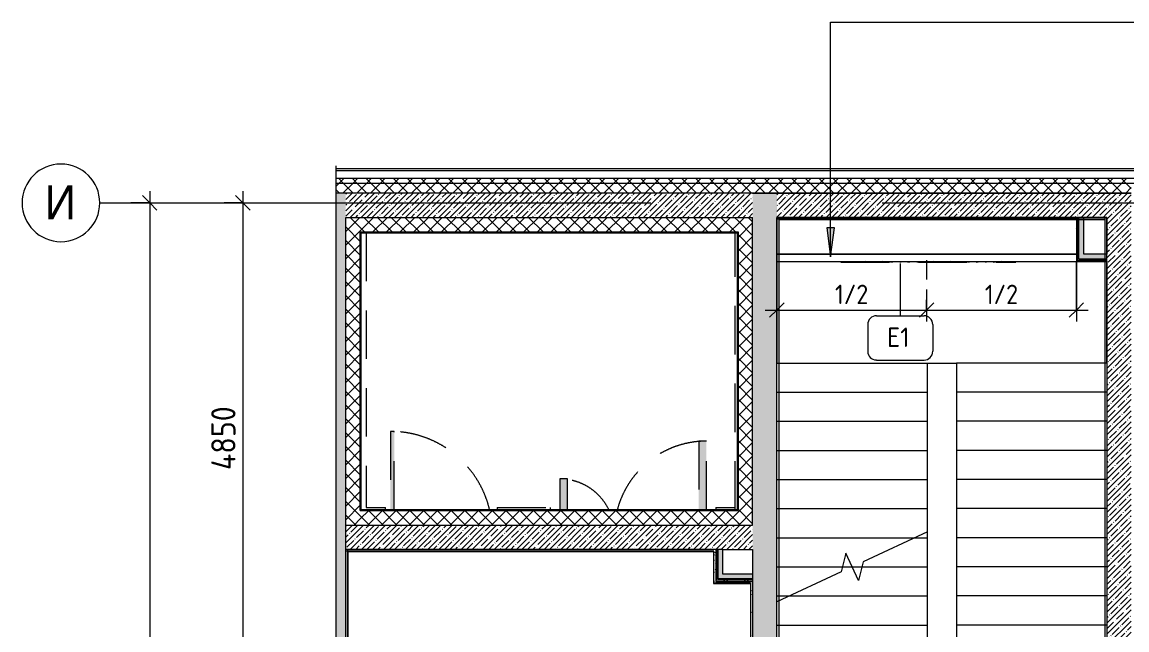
# Model space of a CAD drawing. Header units: millimetres. Extents: x -6228 to 200708, y -8553 to 29014.
# Drawn here: x 132581 to 143959, y 22600 to 28862 of the extents above; entities that cross this region are included whole.
import ezdxf

# ---------------------------------------------------------------- set-up
doc = ezdxf.new("R2010")
doc.units = ezdxf.units.MM
for name, pattern in [('200_ШТРИХ__ш1_п0_6_', [800, 500, -300]), ('ADSK_Штрих_ш2 п1', [300, 200, -100]), ('Осевая', [15875, 3175, -2381.25, 7937.5, -2381.25])]:
    doc.linetypes.add(name, pattern=pattern)
for name, color, linetype, lineweight in [('A-ANNO-DIMS', 7, 'Continuous', 9), ('A-ANNO-DIMS-100', 7, 'Continuous', 9), ('A-DETL-2', 7, 'ADSK_Штрих_ш2 п1', 9), ('A-DETL-GENF', 7, 'Continuous', 9), ('A-DETL-MBND-1', 7, '200_ШТРИХ__ш1_п0_6_', 9), ('A-WALL-3', 7, 'Continuous', 9), ('A-WALL-4', 7, 'Continuous', 13), ('G-ANNO-TEXT', 7, 'Continuous', 9), ('I-WALL-6', 7, 'Continuous', 9), ('S-STRS-2', 7, 'Continuous', 9), ('S-STRS-MBND-2', 7, 'Continuous', 9), ('Марки для знаков', 7, 'Continuous', 9), ('Оси', 7, 'Continuous', 9), ('Оси-1', 7, 'Continuous', 20), ('Оси-2', 7, 'Осевая', 9)]:
    doc.layers.add(name, color=color, linetype=linetype, lineweight=lineweight)
doc.layers.add('I-WALL-1', color=7, linetype='Continuous', lineweight=5, true_color=0xe7e7e7)
doc.layers.add('I-WALL-8', color=9, linetype='Continuous', lineweight=9, true_color=0x808080)
doc.styles.add('Arial_1', font='arial.ttf', dxfattribs={"width": 0.9, "height": 350})
doc.styles.add('GOST Common_1', font='GOST_Common.ttf', dxfattribs={"height": 200})
doc.styles.add('ISOCPEUR_1', font='isocpeur.ttf', dxfattribs={"width": 0.9, "height": 250})
doc.styles.add('ISOCPEUR_2', font='isocpeur.ttf', dxfattribs={"width": 0.9, "height": 200})
doc.dimstyles.new('ISO-2_0_0_9К_Средний_округл2_1', dxfattribs={"dimscale": 304.8, "dimtxt": 199.196235, "dimasz": 0.492126, "dimexe": 0.393701, "dimexo": 0, "dimgap": 0, "dimtad": 1, "dimdec": 0, "dimrnd": 10, "dimzin": 0, "dimdsep": 46, "dimtxsty": 'ISOCPEUR_2', "dimblk1": 'OBLIQUE', "dimblk2": 'OBLIQUE', "dimsah": 1, "dimcen": 0.09, "dimdle": 0.393701, "dimazin": 0, "dimtfac": 1, "dimtdec": 4, "dimtix": 1, "dimtmove": 0, "dimatfit": 3, "dimfxl": 1, "dimtvp": 1, "dimtolj": 1, "dimtzin": 0, "dimarcsym": 2})
doc.dimstyles.new('ISO-2_5_0_9К_БОЛЬШОЙ', dxfattribs={"dimscale": 304.8, "dimtxt": 248.995294, "dimasz": 0.492126, "dimexe": 0.393701, "dimexo": 0.984252, "dimgap": 0, "dimtad": 1, "dimdec": 0, "dimrnd": 10, "dimzin": 0, "dimdsep": 46, "dimtxsty": 'ISOCPEUR_1', "dimblk1": 'OBLIQUE', "dimblk2": 'OBLIQUE', "dimsah": 1, "dimcen": 0.09, "dimdle": 0.393701, "dimazin": 0, "dimtfac": 1, "dimtdec": 4, "dimtix": 1, "dimtmove": 0, "dimatfit": 3, "dimfxl": 1, "dimtvp": 1, "dimtolj": 1, "dimtzin": 0, "dimarcsym": 2})
doc.dimstyles.new('ISO-2_5_0_9К_БОЛЬШОЙ_1', dxfattribs={"dimscale": 304.8, "dimtxt": 248.995294, "dimasz": 0.492126, "dimexe": 0.393701, "dimexo": 0.984252, "dimgap": 0, "dimtad": 1, "dimdec": 0, "dimrnd": 10, "dimzin": 0, "dimdsep": 46, "dimtxsty": 'ISOCPEUR_1', "dimblk1": 'OBLIQUE', "dimblk2": 'OBLIQUE', "dimsah": 1, "dimcen": 0.09, "dimdle": 0.393701, "dimazin": 0, "dimtfac": 1, "dimtdec": 4, "dimtix": 1, "dimtmove": 2, "dimatfit": 3, "dimfxl": 1, "dimtvp": 1, "dimtolj": 1, "dimtzin": 0, "dimarcsym": 2})
pattern_1 = [(45, (50944.32, 0), (-70.71068, 70.71068), []), (135, (50944.32, 0), (-70.71068, -70.71068), [])]
pattern_2 = [(45, (50944.32, 0), (-57.024626, 57.024626), []), (45, (51001.345, 0), (-57.024626, 57.024626), [100.806, -20.161, 3.353, -16.808])]
pattern_3 = [(0, (50944.32, 0), (121.92, 30.48), [10.058, -81.382, 10.058, -81.382, -487.68]), (0, (50944.32, 0), (121.92, 30.48), [-182.88, 10.058, -172.822, 10.058, -81.382, -213.36]), (0, (50944.32, 0), (121.92, 30.48), [-457.2, 10.058, -50.902, 10.058, -142.342]), (120, (50990.04, 15.24), (-87.356454, 90.345817), [10.058, -81.382, 10.058, -81.382, -487.68]), (120, (50990.04, 15.24), (-87.356454, 90.345817), [-182.88, 10.058, -172.822, 10.058, -81.382, -213.36]), (120, (50990.04, 15.24), (-87.356454, 90.345817), [-457.2, 10.058, -50.902, 10.058, -142.342]), (240, (51005.28, 76.2), (-34.563546, -120.825817), [10.058, -81.382, 10.058, -81.382, -487.68]), (240, (51005.28, 76.2), (-34.563546, -120.825817), [-182.88, 10.058, -172.822, 10.058, -81.382, -213.36]), (240, (51005.28, 76.2), (-34.563546, -120.825817), [-457.2, 10.058, -50.902, 10.058, -142.342])]
pattern_4 = [(45, (50944.32, 0), (-106.06602, 106.06602), []), (135, (50944.32, 0), (-106.06602, -106.06602), [])]

# ---------------------------------------------------------------- blocks, each defined once
blk = doc.blocks.new('110_Дверь_СКБ_2Ст_Внутренняя - ДН-7д_л__ ДОО_Дв_1450x2100h_Загрузочная_ Помещение холодильных камер-21737406-План зашивки приборов отопления в осях 2 этажа 23-33')
at = {"layer": 'A-DETL-MBND-1'}
for points in [[(767.5, 283), (767.5, 990), (687.5, 990), (687.5, 283)], [(-662.5, 283), (-662.5, 600), (-742.5, 600), (-742.5, 283)]]:
    blk.add_hatch(color=256, dxfattribs=at).paths.add_polyline_path(points)
for p, q in [((767.5, 990), (687.5, 990)), ((687.5, 990), (687.5, 283)), ((767.5, 283), (767.5, 990)), ((-742.5, 600), (-742.5, 283)), ((-662.5, 600), (-742.5, 600)), ((-662.5, 283), (-662.5, 600))]:
    blk.add_line(p, q, dxfattribs=at)
for centre, radius, start, end in [((767.5, 40), 950, 90, 165.17711), ((-742.5, 40), 560, 25.81773, 90)]:
    blk.add_arc(centre, radius, start, end, dxfattribs=at)
blk = doc.blocks.new('110_Дверь_СКБ_1Ст_Внутренняя1 - ДН-6д_ ДОО_Дв_1150x2100-24253098-План зашивки приборов отопления в осях 2 этажа 23-33')
at = {"layer": 'A-DETL-MBND-1'}
blk.add_hatch(color=256, dxfattribs=at).paths.add_polyline_path([(-472.5, 283), (-472.5, 1090), (-512.5, 1090), (-512.5, 283)])
for p, q in [((-512.5, 1090), (-512.5, 283)), ((-472.5, 1090), (-512.5, 1090)), ((-472.5, 283), (-472.5, 1090))]:
    blk.add_line(p, q, dxfattribs=at)
blk.add_arc((-512.5, 40), 1050, 13.39875, 90, dxfattribs=at)
blk = doc.blocks.new('Съемный металлический экран с перфорацией - E1-V199-План зашивки приборов отопления в осях 2 этажа 23-33')
at = {"layer": 'A-DETL-MBND-1'}
h = blk.add_hatch(dxfattribs=at)
h.set_pattern_fill('FP_162', color=256, style=0, pattern_type=2)
h.set_pattern_definition([(0, (-90051.406, -26389), (0, 50.8), [13.612, -74.376]), (60, (-90026.006, -26382.194), (-43.99409, 25.4), [13.612, -74.376]), (120, (-90019.2, -26356.794), (-43.99409, -25.4), [13.612, -74.376]), (30, (-90037.79, -26389), (9e-05, 101.59984), [13.612, -87.988]), (30, (-90063.19, -26345.01), (9e-05, 101.59984), [13.612, -87.988]), (150, (-90051.41, -26389), (-87.98809, -50.79984), [13.612, -87.988]), (150, (-90026.01, -26345.01), (-87.98809, -50.79984), [13.612, -87.988]), (90, (-90019.2, -26370.41), (-87.988, 50.8), [13.612, -87.988]), (90, (-90070, -26370.41), (-87.988, 50.8), [13.612, -87.988])])
h.paths.add_polyline_path([(1645, 0), (1800, 0), (1800, 6), (0, 6), (0, 0), (994, 0)])
for p, q in [((0, 6), (0, 0)), ((0, 0), (1800, 0)), ((1800, 0), (1800, 6))]:
    blk.add_line(p, q, dxfattribs=at)
blk = doc.blocks.new('Зашивка приборов отопления33 - Зашивка приборов отопления-33324347-План зашивки приборов отопления в осях 2 этажа 23-33')
at = {"layer": 'A-WALL-3'}
for p, q in [((124366, 19499), (121281, 19499)), ((121281, 19136), (124366, 19136)), ((124366, 19136), (121281, 19136)), ((121281, 19061), (124366, 19061))]:
    blk.add_line(p, q, dxfattribs=at)
blk = doc.blocks.new('DET_L_Линия разрыва - М100-30654842-План зашивки приборов отопления в осях 2 этажа 23-33')
at = {"layer": 'A-DETL-GENF'}
blk.add_line((11740, 0), (0, 0), dxfattribs=at)
blk = doc.blocks.new('Ось сетки - D8-29747960-План зашивки приборов отопления в осях 2 этажа 23-33')
at = {"layer": 'Оси-1'}
for start, end in [(360, 180), (180, 360)]:
    blk.add_arc((0, 0), 4, start, end, dxfattribs=at)
blk = doc.blocks.new('DIMBLOCK2-План зашивки приборов отопления в осях 2 этажа 23-33')
at = {"layer": 'A-ANNO-DIMS-100'}
for p, q in [((134855, 27120), (134855, 22150)), ((134661, 27000), (134975, 27000)), ((134855, 27000), (134661, 27000)), ((134661, 22150), (134975, 22150)), ((134855, 22150), (134661, 22150))]:
    blk.add_line(p, q, dxfattribs=at)
at = {"layer": 'A-ANNO-DIMS-100', "lineweight": 20}
for p, q in [((134855, 27000), (134780, 27075)), ((134855, 27000), (134930, 26925)), ((134855, 22150), (134780, 22225)), ((134855, 22150), (134930, 22075))]:
    blk.add_line(p, q, dxfattribs=at)
at = {"layer": 'A-ANNO-DIMS-100', "color": 0, "insert": (134529, 24247), "char_height": 250, "width": 787.21, "attachment_point": 1, "rotation": 90, "line_spacing_factor": 1.149209, "style": 'ISOCPEUR_1'}
blk.add_mtext('4850', dxfattribs=at)
blk = doc.blocks.new('_Oblique')
at = {"color": 0, "linetype": 'ByBlock', "lineweight": -2}
blk.add_line((-0.5, -0.5), (0.5, 0.5), dxfattribs=at)
blk = doc.blocks.new('DIMBLOCK14-План зашивки приборов отопления в осях 2 этажа 23-33')
at = {"layer": 'A-ANNO-DIMS-100'}
for p, q in [((133895, 27120), (133895, -120)), ((133701, 27000), (134015, 27000)), ((133895, 27000), (133701, 27000)), ((133701, 0), (134015, 0)), ((133895, 0), (133701, 0))]:
    blk.add_line(p, q, dxfattribs=at)
at = {"layer": 'A-ANNO-DIMS-100', "lineweight": 20}
for p, q in [((133895, 27000), (133820, 27075)), ((133895, 27000), (133970, 26925)), ((133895, 0), (133820, 75)), ((133895, 0), (133970, -75))]:
    blk.add_line(p, q, dxfattribs=at)
at = {"layer": 'A-ANNO-DIMS-100', "color": 0, "insert": (133568, 13572), "char_height": 250, "width": 948.1, "attachment_point": 1, "rotation": 90, "line_spacing_factor": 1.149209, "style": 'ISOCPEUR_1'}
blk.add_mtext('27000', dxfattribs=at)
blk = doc.blocks.new('DIMBLOCK54-План зашивки приборов отопления в осях 2 этажа 23-33')
at = {"layer": 'A-ANNO-DIMS-100'}
for p, q in [((140354, 26002), (140354, 25776)), ((140354, 25896), (140354, 26002)), ((141897, 26002), (141897, 25776)), ((141897, 25896), (141897, 26002)), ((140234, 25896), (141897, 25896))]:
    blk.add_line(p, q, dxfattribs=at)
at = {"layer": 'A-ANNO-DIMS-100', "lineweight": 20}
for p, q in [((140354, 25896), (140429, 25971)), ((141897, 25896), (141972, 25971)), ((140354, 25896), (140279, 25821)), ((141897, 25896), (141822, 25821))]:
    blk.add_line(p, q, dxfattribs=at)
at = {"layer": 'A-ANNO-DIMS-100', "color": 0, "insert": (140953, 26157), "char_height": 200, "width": 413.72, "attachment_point": 1, "line_spacing_factor": 1.149209, "style": 'ISOCPEUR_2'}
blk.add_mtext('1/2', dxfattribs=at)
blk = doc.blocks.new('DIMBLOCK55-План зашивки приборов отопления в осях 2 этажа 23-33')
at = {"layer": 'A-ANNO-DIMS-100'}
for p, q in [((143439, 26395), (143439, 25776)), ((143439, 25896), (143439, 26395)), ((141897, 26002), (141897, 25776)), ((141897, 25896), (141897, 26002)), ((141897, 25896), (143559, 25896))]:
    blk.add_line(p, q, dxfattribs=at)
at = {"layer": 'A-ANNO-DIMS-100', "lineweight": 20}
for p, q in [((141897, 25896), (141972, 25971)), ((143439, 25896), (143514, 25971)), ((141897, 25896), (141822, 25821)), ((143439, 25896), (143364, 25821))]:
    blk.add_line(p, q, dxfattribs=at)
at = {"layer": 'A-ANNO-DIMS-100', "color": 0, "insert": (142496, 26157), "char_height": 200, "width": 413.72, "attachment_point": 1, "line_spacing_factor": 1.149209, "style": 'ISOCPEUR_2'}
blk.add_mtext('1/2', dxfattribs=at)
blk = doc.blocks.new('Марка_Знаки - В прямоуг_Наименование краткое-30718135-План зашивки приборов отопления в осях 2 этажа 23-33')
at = {"layer": 'Марки для знаков'}
for p, q in [((-2.45, 2.28), (2.45, 2.28)), ((-3.35, 1.38), (-3.35, -1.38)), ((3.35, 1.38), (3.35, -1.38)), ((-2.46, -2.28), (2.45, -2.28))]:
    blk.add_line(p, q, dxfattribs=at)
for centre, radius, start, end in [((-2.45, 1.38), 0.9, 90, 180), ((2.45, 1.38), 0.9, 0, 90), ((-2.46, -1.38), 0.893, 180, 270), ((2.45, -1.38), 0.9, 270, 0)]:
    blk.add_arc(centre, radius, start, end, dxfattribs=at)

msp = doc.modelspace()

# ---------------------------------------------------------------- hatches: boundary and pattern name
at = {"layer": 'A-WALL-3'}
h = msp.add_hatch(dxfattribs=at)
h.set_pattern_fill('FP_141', color=256, style=0, pattern_type=2)
h.set_pattern_definition(pattern_1)
h.paths.add_polyline_path([(144004.3, 27200), (144104.3, 27200), (144104.3, 27250), (135815, 27250), (135815, 27200), (143310.4, 27200)])
h = msp.add_hatch(dxfattribs=at)
h.set_pattern_fill('FP_141', color=256, style=0, pattern_type=2)
h.set_pattern_definition(pattern_1)
h.paths.add_polyline_path([(144004.3, 27100), (144004.3, 27200), (135815, 27200), (135815, 27100), (143310.4, 27100)])
h = msp.add_hatch(dxfattribs=at)
h.set_pattern_fill('FP_141', color=256, style=0, pattern_type=2)
h.set_pattern_definition(pattern_1)
h.paths.add_polyline_path([(135914.3, 23680), (136064.3, 23680), (136064.3, 26850), (135914.3, 26850), (135914.3, 23871.9)])
h = msp.add_hatch(dxfattribs=at)
h.set_pattern_fill('FP_141', color=256, style=0, pattern_type=2)
h.set_pattern_definition(pattern_1)
h.paths.add_polyline_path([(136067.3, 26700), (139954.3, 26700), (139954.3, 26850), (136064.3, 26850), (136064.3, 26700)])
h = msp.add_hatch(dxfattribs=at)
h.set_pattern_fill('FP_141', color=256, style=0, pattern_type=2)
h.set_pattern_definition(pattern_1)
h.paths.add_polyline_path([(139954.3, 23680), (140104.3, 23680), (140104.3, 26850), (139954.3, 26850), (139954.3, 23830)])
h = msp.add_hatch(dxfattribs=at)
h.set_pattern_fill('FP_141', color=256, style=0, pattern_type=2)
h.set_pattern_definition(pattern_1)
h.paths.add_polyline_path([(139728.4, 23680), (139954.3, 23680), (139954.3, 23830), (136064.3, 23830), (136064.3, 23680), (139402.7, 23680)])
at = {"layer": 'G-ANNO-TEXT'}
msp.add_hatch(color=256, dxfattribs=at).paths.add_polyline_path([(140907.8, 26443.5), (140947.3, 26743.5), (140868.3, 26743.5)])
at = {"layer": 'I-WALL-1'}
for points in [[(143514.3, 26420), (143514.3, 26850), (143464.3, 26850), (143464.3, 26420)], [(143754.3, 26420), (143754.3, 26470), (143514.3, 26470), (143514.3, 26420)], [(139799.3, 23125), (139799.3, 23430), (139749.3, 23430), (139749.3, 23125)], [(139799.3, 23125), (140104.3, 23125), (140104.3, 23175), (139799.3, 23175)]]:
    msp.add_hatch(color=256, dxfattribs=at).paths.add_polyline_path(points)
at = {"layer": 'I-WALL-6'}
h = msp.add_hatch(dxfattribs=at)
h.set_pattern_fill('FP_142', color=256, style=0, pattern_type=2)
h.set_pattern_definition(pattern_2)
h.paths.add_polyline_path([(135815, 18370), (135914.3, 18370), (135914.3, 27100), (135815, 27100), (135815, 18654.9)])
h = msp.add_hatch(dxfattribs=at)
h.set_pattern_fill('FP_142', color=256, style=0, pattern_type=2)
h.set_pattern_definition(pattern_2)
h.paths.add_polyline_path([(139946.3, 26850), (140104.3, 26850), (140104.3, 27100), (135914.3, 27100), (135914.3, 26850), (139402.7, 26850)])
h = msp.add_hatch(dxfattribs=at)
h.set_pattern_fill('FP_142', color=256, style=0, pattern_type=2)
h.set_pattern_definition(pattern_2)
h.paths.add_polyline_path([(140104.3, 17270), (140354.3, 17270), (140354.3, 27100), (140104.3, 27100), (140104.3, 17611.5)])
h = msp.add_hatch(dxfattribs=at)
h.set_pattern_fill('FP_142', color=256, style=0, pattern_type=2)
h.set_pattern_definition(pattern_2)
h.paths.add_polyline_path([(143733.3, 26850), (143754.3, 26850), (143754.3, 27100), (140354.3, 27100), (140354.3, 26850), (143310.4, 26850)])
h = msp.add_hatch(dxfattribs=at)
h.set_pattern_fill('FP_142', color=256, style=0, pattern_type=2)
h.set_pattern_definition(pattern_2)
h.paths.add_polyline_path([(144004.3, 21400), (144004.3, 27100), (143754.3, 27100), (143754.3, 21550), (143974.3, 21550), (143974.3, 21400)])
h = msp.add_hatch(dxfattribs=at)
h.set_pattern_fill('FP_161', color=256, style=0, pattern_type=2)
h.set_pattern_definition(pattern_4)
h.paths.add_polyline_path([(143451.8, 26395), (143451.8, 26850), (143439.3, 26850), (143439.3, 26395)])
h = msp.add_hatch(dxfattribs=at)
h.set_pattern_fill('FP_161', color=256, style=0, pattern_type=2)
h.set_pattern_definition(pattern_4)
h.paths.add_polyline_path([(143464.3, 26407.5), (143464.3, 26850), (143451.8, 26850), (143451.8, 26407.5)])
h = msp.add_hatch(dxfattribs=at)
h.set_pattern_fill('FP_161', color=256, style=0, pattern_type=2)
h.set_pattern_definition(pattern_4)
h.paths.add_polyline_path([(143754.3, 26395), (143754.3, 26407.5), (143451.8, 26407.5), (143451.8, 26395), (143514.3, 26395)])
h = msp.add_hatch(dxfattribs=at)
h.set_pattern_fill('FP_161', color=256, style=0, pattern_type=2)
h.set_pattern_definition(pattern_4)
h.paths.add_polyline_path([(143514.3, 26407.5), (143754.3, 26407.5), (143754.3, 26420), (143464.3, 26420), (143464.3, 26407.5)])
h = msp.add_hatch(dxfattribs=at)
h.set_pattern_fill('FP_142', color=256, style=0, pattern_type=2)
h.set_pattern_definition(pattern_2)
h.paths.add_polyline_path([(140104.3, 23430), (140104.3, 23680), (135914.3, 23680), (135914.3, 23430), (140054, 23430)])
h = msp.add_hatch(dxfattribs=at)
h.set_pattern_fill('FP_161', color=256, style=0, pattern_type=2)
h.set_pattern_definition(pattern_4)
h.paths.add_polyline_path([(139736.8, 23100), (139736.8, 23430), (139724.3, 23430), (139724.3, 23100), (139728.4, 23100)])
h = msp.add_hatch(dxfattribs=at)
h.set_pattern_fill('FP_161', color=256, style=0, pattern_type=2)
h.set_pattern_definition(pattern_4)
h.paths.add_polyline_path([(139749.3, 23112.5), (139749.3, 23430), (139736.8, 23430), (139736.8, 23112.5)])
h = msp.add_hatch(dxfattribs=at)
h.set_pattern_fill('FP_161', color=256, style=0, pattern_type=2)
h.set_pattern_definition(pattern_4)
h.paths.add_polyline_path([(139736.8, 23100), (140104.3, 23100), (140104.3, 23112.5), (139736.8, 23112.5)])
h = msp.add_hatch(dxfattribs=at)
h.set_pattern_fill('FP_161', color=256, style=0, pattern_type=2)
h.set_pattern_definition(pattern_4)
h.paths.add_polyline_path([(139749.3, 23112.5), (140104.3, 23112.5), (140104.3, 23125), (139749.3, 23125)])
at = {"layer": 'I-WALL-8'}
h = msp.add_hatch(dxfattribs=at)
h.set_pattern_fill('FP_160', color=256, style=0, pattern_type=2)
h.set_pattern_definition(pattern_3)
h.paths.add_polyline_path([(139704.3, 23410), (139704.3, 23430), (135914.3, 23430), (135914.3, 23410), (139402.7, 23410)])
h = msp.add_hatch(dxfattribs=at)
h.set_pattern_fill('FP_160', color=256, style=0, pattern_type=2)
h.set_pattern_definition(pattern_3)
h.paths.add_polyline_path([(135914.3, 18370), (135934.3, 18370), (135934.3, 23430), (135914.3, 23430), (135914.3, 18654.9)])
h = msp.add_hatch(dxfattribs=at)
h.set_pattern_fill('FP_160', color=256, style=0, pattern_type=2)
h.set_pattern_definition(pattern_3)
h.paths.add_polyline_path([(139704.3, 23080), (139724.3, 23080), (139724.3, 23430), (139704.3, 23430), (139704.3, 23350.2)])
h = msp.add_hatch(dxfattribs=at)
h.set_pattern_fill('FP_160', color=256, style=0, pattern_type=2)
h.set_pattern_definition(pattern_3)
h.paths.add_polyline_path([(140071.3, 23080), (140084.3, 23080), (140084.3, 23100), (139724.3, 23100), (139724.3, 23080), (140054, 23080)])
h = msp.add_hatch(dxfattribs=at)
h.set_pattern_fill('FP_160', color=256, style=0, pattern_type=2)
h.set_pattern_definition(pattern_3)
h.paths.add_polyline_path([(140084.3, 21335.8), (140104.3, 21335.8), (140104.3, 23100), (140084.3, 23100), (140084.3, 21336.8)])

# ---------------------------------------------------------------- linework, layer by layer
at = {"layer": 'A-DETL-2'}
msp.add_line((141896.8, 26409), (141896.8, 25849), dxfattribs=at)
at = {"layer": 'A-DETL-MBND-1'}
for p, q in [((143734.3, 26830), (143514.3, 26830)), ((143734.3, 26470), (143734.3, 26830)), ((136124.3, 26692), (136124.3, 23860)), ((139924.3, 23838), (139924.3, 26692)), ((140374.3, 26395), (140374.3, 22897.9)), ((143734.3, 23550), (143734.3, 26395)), ((136124.3, 23860), (136324.3, 23860)), ((136324.3, 23838), (136324.3, 23860)), ((137474.3, 23860), (138024.3, 23860)), ((137474.3, 23860), (137474.3, 23838)), ((138024.3, 23838), (138024.3, 23860)), ((139724.3, 23860), (139924.3, 23860)), ((139724.3, 23860), (139724.3, 23838))]:
    msp.add_line(p, q, dxfattribs=at)
at = {"layer": 'A-WALL-3'}
for p, q in [((144254.3, 27350), (135815, 27350)), ((140104.3, 27100), (144004.3, 27100)), ((136072.3, 23838), (136072.3, 26692)), ((136072.3, 26692), (139946.3, 26692)), ((139946.3, 26692), (139946.3, 23838)), ((139946.3, 23838), (136072.3, 23838)), ((135914.3, 23680), (140104.3, 23680))]:
    msp.add_line(p, q, dxfattribs=at)
at = {"layer": 'A-WALL-4'}
for p, q in [((144234.3, 27330), (135815, 27330)), ((144154.3, 27250), (135815, 27250)), ((144104.3, 27200), (135815, 27200)), ((135914.3, 26850), (136072.3, 26850)), ((139946.3, 26850), (140104.3, 26850)), ((140104.3, 23680), (140104.3, 26850)), ((140374.3, 26829), (140375.3, 26829)), ((143451.8, 26407.5), (143451.8, 26850)), ((143464.3, 26420), (143464.3, 26850)), ((143734.3, 26850), (143733.3, 26850)), ((143733.3, 26829), (143733.3, 26830)), ((136064.3, 23830), (136064.3, 26700)), ((136064.3, 26700), (139954.3, 26700)), ((136067.3, 23833), (136067.3, 26697)), ((136067.3, 26697), (139951.3, 26697)), ((139951.3, 26697), (139951.3, 23833)), ((139954.3, 26700), (139954.3, 23830)), ((143754.3, 26407.5), (143451.8, 26407.5)), ((143754.3, 26420), (143464.3, 26420)), ((143754.3, 26395), (143754.3, 26470)), ((136064.3, 23830), (139954.3, 23830)), ((136067.3, 23833), (139951.3, 23833)), ((135914.3, 18370), (135914.3, 23430)), ((139799.3, 23430), (135914.3, 23430)), ((135934.3, 23410), (135934.3, 18370)), ((139704.3, 23080), (139704.3, 23410)), ((139736.8, 23112.5), (139736.8, 23430)), ((139749.3, 23125), (139749.3, 23430)), ((140104.3, 23112.5), (139736.8, 23112.5)), ((140104.3, 23125), (139749.3, 23125)), ((140104.3, 23175), (140104.3, 21235.8)), ((140084.3, 23080), (139724.3, 23080)), ((140084.3, 23080), (140084.3, 21335.8))]:
    msp.add_line(p, q, dxfattribs=at)
at = {"layer": 'G-ANNO-TEXT'}
for p, q in [((140907.8, 28862.5), (144787.9, 28862.5)), ((140907.8, 26443.5), (140907.8, 28862.5)), ((140947.3, 26743.5), (140868.3, 26743.5)), ((140868.3, 26743.5), (140907.8, 26443.5)), ((140907.8, 26443.5), (140947.3, 26743.5))]:
    msp.add_line(p, q, dxfattribs=at)
at = {"layer": 'I-WALL-6'}
for p, q in [((140104.3, 27100), (135815, 27100)), ((144004.3, 27100), (140104.3, 27100)), ((135914.3, 23430), (135914.3, 26850)), ((136072.3, 26850), (139946.3, 26850)), ((140354.3, 17850), (140354.3, 26850)), ((140354.3, 26850), (143733.3, 26850)), ((143733.8, 26830), (140374.3, 26830)), ((140374.3, 26830), (140374.3, 17870)), ((140375.3, 26829), (143733.8, 26829)), ((140375.3, 26829), (140375.3, 21450)), ((143439.3, 26850), (143439.3, 26395)), ((143514.3, 26470), (143514.3, 26850)), ((143733.3, 26850), (143733.3, 26830)), ((143733.3, 26829), (143733.3, 17871)), ((143733.8, 26830), (143733.8, 26829)), ((143734.3, 26850), (143754.3, 26850)), ((143734.3, 17870), (143734.3, 26850)), ((143754.3, 26850), (143754.3, 26470)), ((143754.3, 26470), (143514.3, 26470)), ((143439.3, 26395), (143754.3, 26395)), ((143754.3, 26395), (143754.3, 21550)), ((143733.3, 25449.6), (143734.3, 25449.6)), ((140375.3, 25240.4), (140374.3, 25240.4)), ((143734.3, 24924.6), (143733.3, 24924.6)), ((140374.3, 24230.4), (140375.3, 24230.4)), ((140375.3, 23956.4), (140374.3, 23956.4)), ((139704.3, 23410), (135914.3, 23410)), ((135934.3, 23410), (135934.3, 23430)), ((135935.3, 23409), (139703.3, 23409)), ((135935.3, 18348.5), (135935.3, 23409)), ((139703.3, 23409), (139703.3, 23079)), ((139724.3, 23430), (139724.3, 23100)), ((139799.3, 23430), (140104.3, 23430)), ((139799.3, 23175), (139799.3, 23430)), ((140104.3, 23430), (140104.3, 23175)), ((139724.3, 23100), (140104.3, 23100)), ((140104.3, 23175), (139799.3, 23175)), ((139703.3, 23079), (140083.3, 23079)), ((139724.3, 23080), (139704.3, 23080)), ((140083.3, 23079), (140083.3, 21336.8))]:
    msp.add_line(p, q, dxfattribs=at)
at = {"layer": 'S-STRS-2'}
for p, q in [((140374.3, 25350), (141904.3, 25350)), ((140374.3, 25350), (141904.3, 25350)), ((141904.3, 25350), (142204.3, 25350)), ((141904.3, 25050), (141904.3, 25350)), ((143734.3, 25350), (142204.3, 25350)), ((142204.3, 25350), (142204.3, 25050)), ((143734.3, 25350), (142204.3, 25350)), ((140374.3, 25050), (141904.3, 25050)), ((140374.3, 25050), (141904.3, 25050)), ((141904.3, 24750), (141904.3, 25050)), ((142204.3, 25050), (142204.3, 24750)), ((143734.3, 25050), (142204.3, 25050)), ((143734.3, 25050), (142204.3, 25050)), ((140374.3, 24750), (141904.3, 24750)), ((140374.3, 24750), (141904.3, 24750)), ((141904.3, 24450), (141904.3, 24750)), ((142204.3, 24750), (142204.3, 24450)), ((143734.3, 24750), (142204.3, 24750)), ((143734.3, 24750), (142204.3, 24750)), ((140374.3, 24450), (141904.3, 24450)), ((140374.3, 24450), (141904.3, 24450)), ((141904.3, 24150), (141904.3, 24450)), ((142204.3, 24450), (142204.3, 24150)), ((143734.3, 24450), (142204.3, 24450)), ((143734.3, 24450), (142204.3, 24450)), ((140374.3, 24150), (141904.3, 24150)), ((140374.3, 24150), (141904.3, 24150)), ((141904.3, 23850), (141904.3, 24150)), ((142204.3, 24150), (142204.3, 23850)), ((143734.3, 24150), (142204.3, 24150)), ((143734.3, 24150), (142204.3, 24150)), ((140374.3, 23850), (141904.3, 23850)), ((140374.3, 23850), (141904.3, 23850)), ((141904.3, 23611.4), (141904.3, 23850)), ((142204.3, 23850), (142204.3, 23550)), ((143734.3, 23850), (142204.3, 23850)), ((143734.3, 23850), (142204.3, 23850)), ((141904.3, 23550), (141904.3, 23611.4)), ((140374.3, 23550), (141772.7, 23550)), ((140374.3, 23550), (141772.7, 23550)), ((141772.7, 23550), (141904.3, 23550)), ((141772.7, 23550), (141904.3, 23550)), ((141904.3, 23250), (141904.3, 23550)), ((142204.3, 23550), (142204.3, 23250)), ((143754.3, 23550), (142204.3, 23550)), ((143754.3, 23550), (142204.3, 23550)), ((140374.3, 23250), (141028.9, 23250)), ((140374.3, 23250), (141028.9, 23250)), ((141028.9, 23250), (141129.3, 23250)), ((141028.9, 23250), (141129.3, 23250)), ((141129.3, 23250), (141229.8, 23250)), ((141129.3, 23250), (141229.8, 23250)), ((141229.8, 23250), (141904.3, 23250)), ((141229.8, 23250), (141904.3, 23250)), ((141904.3, 22950), (141904.3, 23250)), ((142204.3, 23250), (142204.3, 22950)), ((143754.3, 23250), (142204.3, 23250)), ((143754.3, 23250), (142204.3, 23250)), ((140374.3, 22950), (140486, 22950)), ((140374.3, 22950), (140486, 22950)), ((140486, 22950), (141904.3, 22950)), ((140486, 22950), (141904.3, 22950)), ((141904.3, 22650), (141904.3, 22950)), ((142204.3, 22950), (142204.3, 22650)), ((143754.3, 22950), (142204.3, 22950)), ((143754.3, 22950), (142204.3, 22950)), ((140354.3, 22650), (141904.3, 22650)), ((140354.3, 22650), (141904.3, 22650)), ((141904.3, 22350), (141904.3, 22650)), ((142204.3, 22650), (142204.3, 22350)), ((143754.3, 22650), (142204.3, 22650)), ((143754.3, 22650), (142204.3, 22650))]:
    msp.add_line(p, q, dxfattribs=at)
at = {"layer": 'S-STRS-MBND-2'}
for p, q in [((140354.3, 26850), (140354.3, 25350)), ((143754.3, 26850), (140354.3, 26850)), ((143754.3, 25350), (143754.3, 26850)), ((140354.3, 25350), (141904.3, 25350)), ((140354.3, 23550), (140354.3, 25350)), ((140354.3, 25350), (141904.3, 25350)), ((141904.3, 25350), (142204.3, 25350)), ((141904.3, 23611.4), (141904.3, 25350)), ((143754.3, 25350), (142204.3, 25350)), ((142204.3, 25350), (142204.3, 21450)), ((143754.3, 25350), (142204.3, 25350)), ((143754.3, 25350), (143754.3, 21450)), ((140354.3, 25050), (141904.3, 25050)), ((140354.3, 25050), (141904.3, 25050)), ((143754.3, 25050), (142204.3, 25050)), ((143754.3, 25050), (142204.3, 25050)), ((140354.3, 24750), (141904.3, 24750)), ((140354.3, 24750), (141904.3, 24750)), ((143754.3, 24750), (142204.3, 24750)), ((143754.3, 24750), (142204.3, 24750)), ((140354.3, 24450), (141904.3, 24450)), ((140354.3, 24450), (141904.3, 24450)), ((143754.3, 24450), (142204.3, 24450)), ((143754.3, 24450), (142204.3, 24450)), ((140354.3, 24150), (141904.3, 24150)), ((140354.3, 24150), (141904.3, 24150)), ((143754.3, 24150), (142204.3, 24150)), ((143754.3, 24150), (142204.3, 24150)), ((140354.3, 23850), (141904.3, 23850)), ((140354.3, 23850), (141904.3, 23850)), ((143754.3, 23850), (142204.3, 23850)), ((143754.3, 23850), (142204.3, 23850)), ((141904.3, 23611.4), (141242.6, 23302.8)), ((140354.3, 23550), (141772.7, 23550)), ((140354.3, 23550), (141772.7, 23550)), ((143754.3, 23550), (142204.3, 23550)), ((143754.3, 23550), (142204.3, 23550)), ((141063.3, 23391.6), (141016, 23197.2)), ((141195.4, 23108.4), (141063.3, 23391.6)), ((140354.3, 23250), (141028.9, 23250)), ((140354.3, 23250), (141028.9, 23250)), ((141129.3, 23250), (141229.8, 23250)), ((141129.3, 23250), (141229.8, 23250)), ((141242.6, 23302.8), (141195.4, 23108.4)), ((143754.3, 23250), (142204.3, 23250)), ((143754.3, 23250), (142204.3, 23250)), ((141016, 23197.2), (140354.3, 22888.6)), ((140354.3, 22950), (140486, 22950)), ((140354.3, 22950), (140486, 22950)), ((143754.3, 22950), (142204.3, 22950)), ((143754.3, 22950), (142204.3, 22950)), ((143754.3, 22650), (142204.3, 22650)), ((143754.3, 22650), (142204.3, 22650))]:
    msp.add_line(p, q, dxfattribs=at)
at = {"layer": 'Марки для знаков'}
msp.add_line((141625.1, 26375.3), (141625.1, 25836.1), dxfattribs=at)
at = {"layer": 'Оси'}
for p, q in [((133381, 27000), (135881, 27000)), ((141684.3, 27000), (144184.3, 27000))]:
    msp.add_line(p, q, dxfattribs=at)
at = {"layer": 'Оси-2'}
msp.add_line((135881, 27000), (141684.3, 27000), dxfattribs=at)

# ---------------------------------------------------------------- block references
at = {"layer": 'A-DETL-GENF', "rotation": 270.0000000000003}
msp.add_blockref('DET_L_Линия разрыва - М100-30654842-План зашивки приборов отопления в осях 2 этажа 23-33', (135815, 27380.8), dxfattribs=at)
at = {"layer": 'A-DETL-MBND-1'}
for name, p in [('Съемный металлический экран с перфорацией - E1-V199-План зашивки приборов отопления в осях 2 этажа 23-33', (141014.3, 26389)), ('110_Дверь_СКБ_1Ст_Внутренняя1 - ДН-6д_ ДОО_Дв_1150x2100-24253098-План зашивки приборов отопления в осях 2 этажа 23-33', (136886.8, 23555)), ('110_Дверь_СКБ_2Ст_Внутренняя - ДН-7д_л__ ДОО_Дв_1450x2100h_Загрузочная_ Помещение холодильных камер-21737406-План зашивки приборов отопления в осях 2 этажа 23-33', (138861.8, 23555))]:
    msp.add_blockref(name, p, dxfattribs=at)
at = {"layer": 'A-WALL-3'}
msp.add_blockref('Зашивка приборов отопления33 - Зашивка приборов отопления-33324347-План зашивки приборов отопления в осях 2 этажа 23-33', (19073.5, 7333.7), dxfattribs=at)
at = {"layer": 'Марки для знаков', "xscale": 99.99999999999993, "yscale": 99.99999999999993, "zscale": 99.99999999999993}
msp.add_blockref('Марка_Знаки - В прямоуг_Наименование краткое-30718135-План зашивки приборов отопления в осях 2 этажа 23-33', (141625.1, 25608.3), dxfattribs=at)
at = {"layer": 'Оси-1', "xscale": 99.99999999999993, "yscale": 99.99999999999993, "zscale": 99.99999999999993, "rotation": 269.9999999999994}
msp.add_blockref('Ось сетки - D8-29747960-План зашивки приборов отопления в осях 2 этажа 23-33', (132981, 27000), dxfattribs=at)

# ---------------------------------------------------------------- texts
at = {"layer": 'Марки для знаков', "insert": (141488.1, 25715.3), "char_height": 200, "width": 296.624, "attachment_point": 1, "style": 'GOST Common_1'}
msp.add_mtext('E1', dxfattribs=at)
at = {"layer": 'Оси', "insert": (132816.6, 27181), "char_height": 350, "width": 389.62, "attachment_point": 1, "style": 'Arial_1'}
msp.add_mtext('\\fArial|b0|i0|c204|p34|;\\W.9;И', dxfattribs=at)

# ---------------------------------------------------------------- dimensions: what is measured, and where the dimension line sits
at = {"layer": 'A-ANNO-DIMS'}
dim = msp.add_linear_dim(base=(133895, 0), p1=(134001.1, 27000), p2=(134001.1, 0), angle=90, dimstyle='ISO-2_5_0_9К_БОЛЬШОЙ_1', override={"dimpost": '<>', "dimfxl": 26999.999823}, dxfattribs=at)
dim.commit()
dim.dimension.update_dxf_attribs({"geometry": 'DIMBLOCK14-План зашивки приборов отопления в осях 2 этажа 23-33', "text_midpoint": (133735.1, 14046), "dimtype": 160, "text_rotation": 90})
dim = msp.add_linear_dim(base=(134855.3, 22150), p1=(134961.3, 27000), p2=(134961.3, 22150), angle=90, dimstyle='ISO-2_5_0_9К_БОЛЬШОЙ', override={"dimpost": '<>', "dimfxl": 4849.999753}, dxfattribs=at)
dim.commit()
dim.dimension.update_dxf_attribs({"geometry": 'DIMBLOCK2-План зашивки приборов отопления в осях 2 этажа 23-33', "text_midpoint": (134730.3, 24575)})
for base, p1, p2, override, picture, middle in [((143439.3, 25895.8), (141896.8, 26001.9), (143439.3, 26395), {"dimpost": '<>', "dimfxl": 1591.80161}, 'DIMBLOCK55-План зашивки приборов отопления в осях 2 этажа 23-33', (142668.1, 25995.8)), ((141896.8, 25895.8), (140354.3, 26001.9), (141896.8, 26001.9), {"dimpost": '<>', "dimfxl": 1542.5}, 'DIMBLOCK54-План зашивки приборов отопления в осях 2 этажа 23-33', (141125.6, 25995.8))]:
    dim = msp.add_linear_dim(base=base, p1=p1, p2=p2, text='1/2', dimstyle='ISO-2_0_0_9К_Средний_округл2_1', override=override, dxfattribs=at)
    dim.commit()
    dim.dimension.update_dxf_attribs({"geometry": picture, "text_midpoint": middle})

doc.saveas('drawing.dxf')
